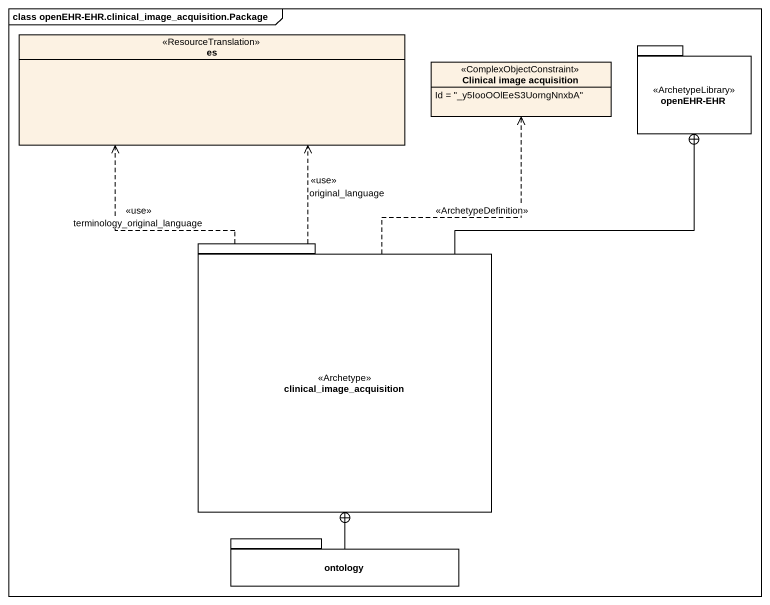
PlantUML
@startuml
mainframe class openEHR-EHR.clinical_image_acquisition.Package
hide circle
hide empty members
enum es <<ResourceTranslation>>
class "Clinical image acquisition" as Clinical_image_acquisition <<ComplexObjectConstraint>> {
  Id = "_y5IooOOlEeS3UorngNnxbA"
}
package "openEHR-EHR" as openEHR_EHR <<ArchetypeLibrary>> {
}
package clinical_image_acquisition <<Archetype>> {
}
package ontology {
}
clinical_image_acquisition .up.> es : <<use>>\nterminology_original_language
clinical_image_acquisition .up.> es : <<use>>\noriginal_language
clinical_image_acquisition .up.> Clinical_image_acquisition : <<ArchetypeDefinition>>
clinical_image_acquisition -up-+ openEHR_EHR
ontology -up-+ clinical_image_acquisition
@enduml
